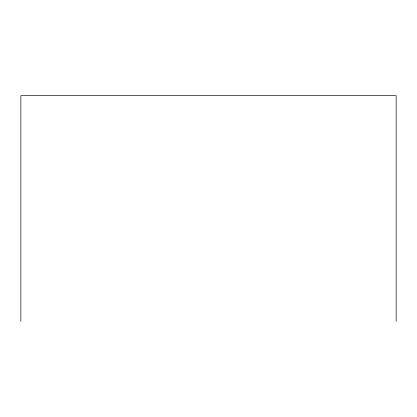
<?xml version="1.0" encoding="UTF-8"?>
<svg xmlns="http://www.w3.org/2000/svg" width="417" height="417" viewBox="0 0 417 417"><rect width="100%" height="100%" fill="white"/><g stroke="black" fill="none" stroke-linecap="round" stroke-linejoin="round"><path stroke-width="0.63" d="M396.15 321.319L396.15 95.681L20.85 95.681L20.85 321.319"/></g></svg>
